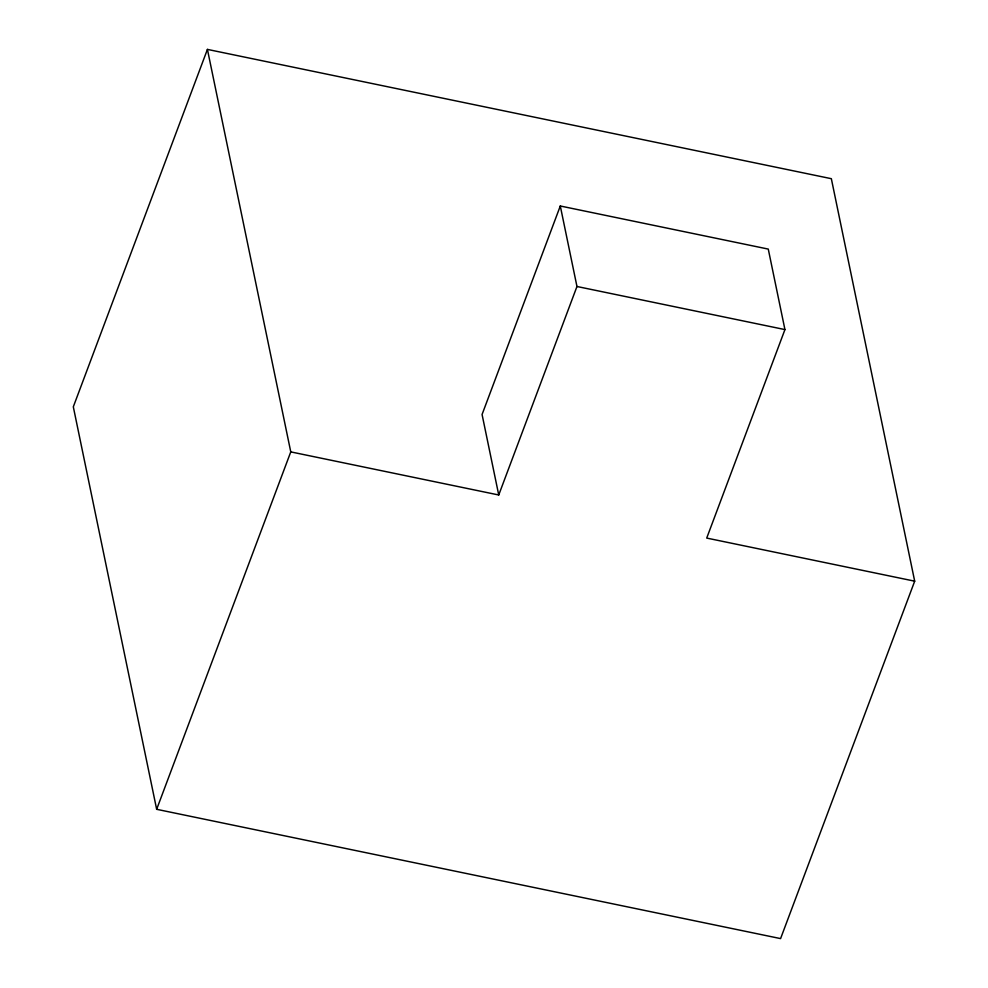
<?xml version="1.0" encoding="UTF-8"?>
<svg xmlns="http://www.w3.org/2000/svg" width="988" height="988" viewBox="0 0 988 988"><rect width="100%" height="100%" fill="white"/><g stroke="black" fill="none" stroke-linecap="round" stroke-linejoin="round"><path stroke-width="1.48" d="M207.418 49.4L73.31 406.821L156.66 809.308L780.582 938.6L914.69 581.179L831.34 178.692L207.418 49.4L290.768 451.887L156.66 809.308M914.69 581.179L706.716 538.077L784.941 329.584L768.269 249.087L560.295 205.998L482.07 414.491L498.742 494.988L290.768 451.887M498.742 494.988L576.967 286.495L560.295 205.998M576.967 286.495L784.941 329.584"/></g></svg>
